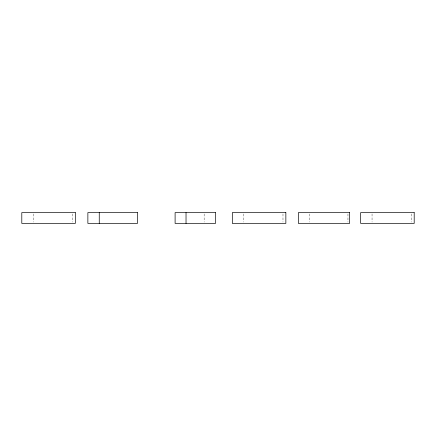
<?xml version="1.0" encoding="UTF-8"?>
<svg xmlns="http://www.w3.org/2000/svg" width="436" height="436" viewBox="0 0 436 436"><rect width="100%" height="100%" fill="white"/><g stroke="black" fill="none" stroke-linecap="round" stroke-linejoin="round"><path stroke-width="0.33" stroke-dasharray="2.18 1.64" d="M411.322 213.945L411.322 222.055M372.05 213.945L372.05 222.055M347.961 213.945L347.961 222.055M309.778 213.945L309.778 222.055M282.98 213.945L282.98 222.055M243.708 213.945L243.708 222.055M204.146 213.945L204.146 222.055M72.463 213.945L72.463 222.055M33.185 213.945L33.185 222.055"/><path stroke-width="0.65" d="M186.03 212.599L186.03 223.401M99.255 212.599L99.255 223.401M75.335 212.599L21.8 212.599L21.8 223.401L75.335 223.401L75.335 212.599M137.498 212.599L87.87 212.599L87.87 223.401L137.498 223.401L137.498 212.599M215.531 212.599L175.103 212.599L175.103 223.401L215.531 223.401L215.531 212.599M285.858 212.599L232.323 212.599L232.323 223.401L285.858 223.401L285.858 212.599M349.628 212.599L298.393 212.599L298.393 223.401L349.628 223.401L349.628 212.599M414.2 212.599L360.665 212.599L360.665 223.401L414.2 223.401L414.2 212.599"/></g></svg>
